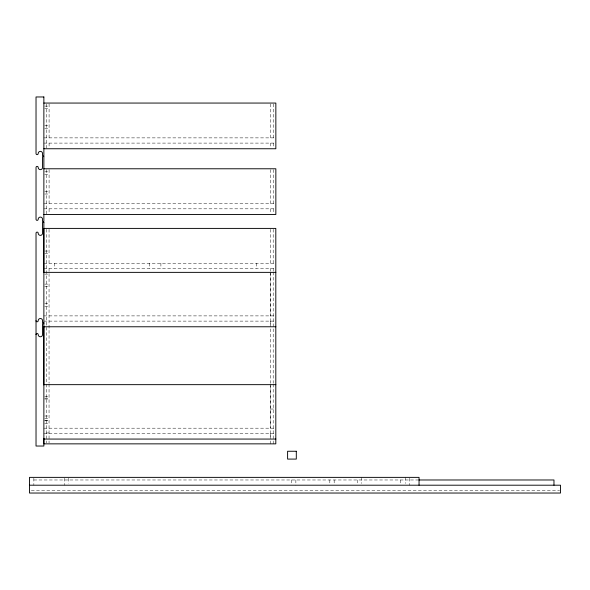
<?xml version="1.0" encoding="UTF-8"?>
<svg xmlns="http://www.w3.org/2000/svg" width="590" height="590" viewBox="0 0 590 590"><rect width="100%" height="100%" fill="white"/><g stroke="black" fill="none" stroke-linecap="round" stroke-linejoin="round"><path stroke-width="0.44" stroke-dasharray="2.95 2.21" d="M44.737 106.112L49.088 106.112M44.737 108.708L49.088 108.708M44.737 125.692L49.088 125.692M44.737 128.303L49.088 128.296M43.867 137.876L275.847 137.876M43.867 143.097L275.847 143.097M44.737 171.83L49.088 171.83M44.737 174.434L49.088 174.434M44.737 191.418L49.088 191.411M44.737 194.022L49.088 194.022M43.867 203.602L275.847 203.602M43.867 208.823L275.847 208.823M44.7 251.045L49.051 251.038M44.7 253.648L49.051 253.648M43.83 263.229L275.81 263.229M43.83 268.45L275.81 268.45M44.7 274.107L49.051 274.107M44.737 284.122L49.088 284.122M44.737 286.725L49.088 286.725M44.737 303.703L49.088 303.71M44.737 306.313L49.088 306.313M43.867 315.893L275.847 315.893M43.867 321.115L275.847 321.115M44.737 396.421L49.088 396.421M44.7 398.154L49.051 398.154M44.737 399.017L49.088 399.017M270.589 409.032L274.94 409.032M44.737 416.002L49.088 416.002M44.737 418.612L49.088 418.605M44.7 420.788L49.051 420.788M44.7 420.788L49.051 420.788M44.7 423.391L49.051 423.399M43.867 428.185L275.847 428.185M46.44 432.972L49.051 432.972M43.867 433.407L275.847 433.407M33.851 479.98L417.86 479.98M31.344 490.423L559.578 490.423M409.467 478.239L409.467 485.201M405.227 477.369L405.227 483.461M400.765 479.98L400.765 483.461M361.7 477.369L361.7 483.461M357.238 479.98L357.238 483.461M334.169 479.98L334.169 483.461M329.817 479.98L329.817 483.461M295.87 479.98L295.87 485.201M291.519 479.98L291.519 483.461M273.236 103.973L273.236 137.876M273.236 143.097L273.236 147.139M273.236 169.691L273.236 203.602M273.236 208.823L273.236 212.865M273.2 229.326L273.2 263.229M273.2 268.45L273.2 271.208M273.2 272.123L273.2 383.242M273.2 384.164L273.2 443.857M270.626 103.973L270.626 137.876M270.626 143.097L270.626 147.139M270.626 169.691L270.626 203.602M270.626 208.823L270.626 212.865M270.626 273.273L270.626 315.893M270.626 321.115L270.626 325.968M270.626 385.565L270.626 428.185M270.626 433.407L270.626 438.259M270.589 229.326L270.589 263.229M270.589 268.45L270.589 271.208M270.589 272.123L270.589 383.242M270.589 384.164L270.589 443.857M256.23 263.229L256.23 268.45M160.908 263.229L160.908 268.45M149.587 263.229L149.587 268.45M68.669 478.239L68.669 483.461M64.317 478.239L64.317 485.201M54.273 263.229L54.273 268.45M49.088 103.973L49.088 137.876M49.088 143.097L49.088 147.139M49.088 169.691L49.088 203.602M49.088 208.823L49.088 212.865M49.051 229.326L49.051 263.229M49.051 268.45L49.051 383.242M49.051 384.164L49.051 442.935M46.477 103.973L46.477 148.754M46.477 169.691L46.477 214.48M46.44 229.326L46.44 383.242M46.44 384.164L46.44 442.935M33.851 478.239L33.851 485.201"/><path stroke-width="0.89" d="M43.867 103.058L275.847 103.058L275.847 148.754L43.867 148.754M43.867 168.777L275.847 168.777L275.847 214.48L43.867 214.48M43.867 272.366L275.847 272.366M43.867 322.855L42.554 322.855L42.554 320.68A2.176 2.176 0 0 0 40.378 318.504A2.176 2.176 0 0 0 38.203 320.68A1.092 1.092 0 0 1 37.118 321.771A1.092 1.092 0 0 1 36.027 320.68M43.867 323.726L42.554 323.726L42.554 334.604A2.176 2.176 0 0 1 40.378 336.787A2.176 2.176 0 0 1 38.203 334.604A1.092 1.092 0 0 0 37.118 333.52A1.092 1.092 0 0 0 36.027 334.604M43.867 326.772L275.847 326.772M43.867 384.658L275.847 384.658M43.867 439.063L275.847 439.063M418.782 479.98L553.973 479.98L553.973 485.201M29.5 485.201L560.5 485.201L560.5 493.034L29.5 493.034L29.5 477.369L419.048 477.369L419.048 485.201M43.83 272.602L43.83 228.404L275.81 228.404L275.81 443.857L43.83 443.857L43.83 438.333M43.83 326.926L43.83 384.931M43.867 96.966L36.027 96.966L36.027 153.548A1.092 1.092 0 0 0 37.118 154.632A1.092 1.092 0 0 0 38.203 153.548A2.176 2.176 0 0 1 40.378 151.372A2.176 2.176 0 0 1 42.554 153.548L42.554 155.723L43.867 155.723L43.867 96.966M43.867 156.593L42.554 156.593L42.554 167.472A2.176 2.176 0 0 1 40.378 169.647A2.176 2.176 0 0 1 38.203 167.472A1.092 1.092 0 0 0 37.118 166.387A1.092 1.092 0 0 0 36.027 167.472L36.027 219.266A1.092 1.092 0 0 0 37.118 220.358A1.092 1.092 0 0 0 38.203 219.266A2.176 2.176 0 0 1 40.378 217.091A2.176 2.176 0 0 1 42.554 219.266L42.554 221.442L43.867 221.442L43.867 156.593M43.867 222.312L42.554 222.312L42.554 233.198A2.176 2.176 0 0 1 40.378 235.373A2.176 2.176 0 0 1 38.203 233.198A1.092 1.092 0 0 0 37.118 232.106A1.092 1.092 0 0 0 36.027 233.198L36.027 446.033L43.867 446.033L43.867 222.312M296.305 451.254L287.603 451.254L287.603 459.086L296.305 459.086L296.305 451.254"/></g></svg>
